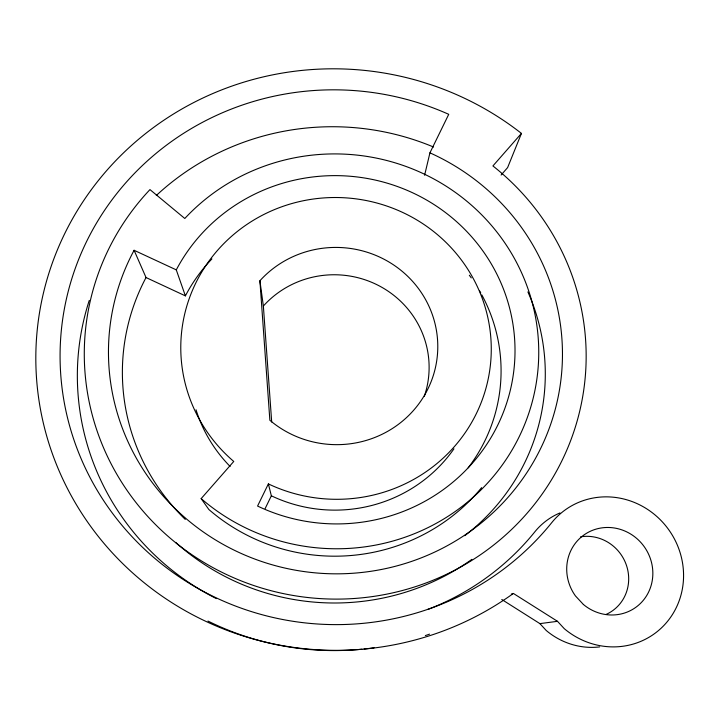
<?xml version="1.0" encoding="UTF-8"?>
<svg xmlns="http://www.w3.org/2000/svg" width="719" height="719" viewBox="0 0 719 719"><rect width="100%" height="100%" fill="white"/><g stroke="black" fill="none" stroke-linecap="round" stroke-linejoin="round"><path stroke-width="1.08" d="M424.605 175.256L429.935 152.841L448.737 114.321A274.946 267.342 4.8 0 0 94.432 226.683A274.946 267.342 4.8 0 0 183.399 579.613A274.946 267.342 4.8 0 0 551.689 522.704A76.304 72.502 54.1 0 1 655.288 515.146A76.304 72.502 54.1 0 1 667.888 620.91A76.304 72.502 54.1 0 1 564.316 628.712L557.495 621.315L513.384 593.445A298.924 290.71 4.8 0 1 111.157 551.581A298.924 290.71 4.8 0 1 118.051 158.297A298.924 290.71 4.8 0 1 521.446 133.41L507.614 167.59L501.107 175.041M265.14 508.576L271.351 495.804L268.376 483.905A155.277 150.864 4.8 0 0 491.248 351.654A155.277 150.864 4.8 0 0 273.067 210.182A155.277 150.864 4.8 0 0 233.756 461.454L201.158 498.618L208.87 509.528A189.205 184.567 4.7 0 0 481.613 487.644M268.376 483.905L257.573 506.05A179.193 174.115 4.8 0 0 496.487 427.652A179.193 174.115 4.8 0 0 416.247 194.516A179.193 174.115 4.8 0 0 176.281 269.877L134.094 250.284A227.042 220.679 4.8 0 0 234.079 550.125A227.042 220.679 4.8 0 0 540.248 449.285A227.042 220.679 4.8 0 0 429.935 152.841M521.446 133.41L492.919 165.945A250.994 244.002 4.8 0 1 527.189 513.114A250.994 244.002 4.8 0 1 169.747 537.776A250.994 244.002 4.8 0 1 149.965 189.6L184.801 218.486A203.109 197.383 4.8 0 1 471.134 204.888A203.109 197.383 4.8 0 1 487.383 483.285A203.109 197.383 4.8 0 1 201.158 498.618M511.326 594.056L513.384 593.445M501.781 599.484L539.906 623.625L557.495 621.315M134.094 250.284L146.038 277.543L185.394 295.877A166.925 162.809 4.7 0 1 211.907 258.921M539.906 623.625L546.224 630.491A70.848 67.541 55.3 0 0 599.664 646.902M176.281 269.877L185.394 295.877M259.91 280.761L269.868 420.273A101.505 98.602 4.8 0 0 412.913 411.088A101.505 98.602 4.8 0 0 402.991 272.025A101.505 98.602 4.8 0 0 259.91 280.761L263.361 306.033L271.692 421.981M559.939 512.944A70.848 67.541 55.3 0 0 534.783 531.889A256.099 249.942 4.6 0 1 427.616 609.523M216.392 598.612A256.099 249.942 4.6 0 1 89.264 300.407M156.302 195.496A256.099 249.942 4.6 0 1 433.557 147.027M453.941 448.818A144.654 141.077 4.7 0 1 271.351 495.804M230.116 466.46A144.654 141.077 4.7 0 1 196.026 409.767M429.549 634.131A278.424 271.773 4.6 0 1 425.36 635.587M374.078 647.783A278.424 271.773 4.6 0 1 364.075 649.014M361.855 649.239A278.424 271.773 4.6 0 1 207.971 621.063M471.871 559.364A233.792 228.13 4.7 0 1 175.706 542.432M481.838 294.916A166.925 162.809 4.7 0 1 468.195 467.817M469.327 275.224A166.925 162.809 4.7 0 1 471.269 277.894M479.663 291.006A166.925 162.809 4.7 0 1 480.768 292.957M527.899 291.923A211.494 206.335 4.7 0 1 464.735 535.718M185.295 519.424A211.494 206.335 4.7 0 1 146.038 277.543M580.593 536.823A41.325 39.401 55.2 0 1 626.617 565.835A41.325 39.401 55.2 0 1 605.847 614.538M263.361 306.033A94.557 92.203 4.7 0 1 381.412 287.061A94.557 92.203 4.7 0 1 424.354 396.241M583.388 604.463L575.443 595.916A44.506 42.286 54.1 0 1 600.707 528.052A44.506 42.286 54.1 0 1 651.774 582.992A44.506 42.286 54.1 0 1 583.388 604.463"/></g></svg>
